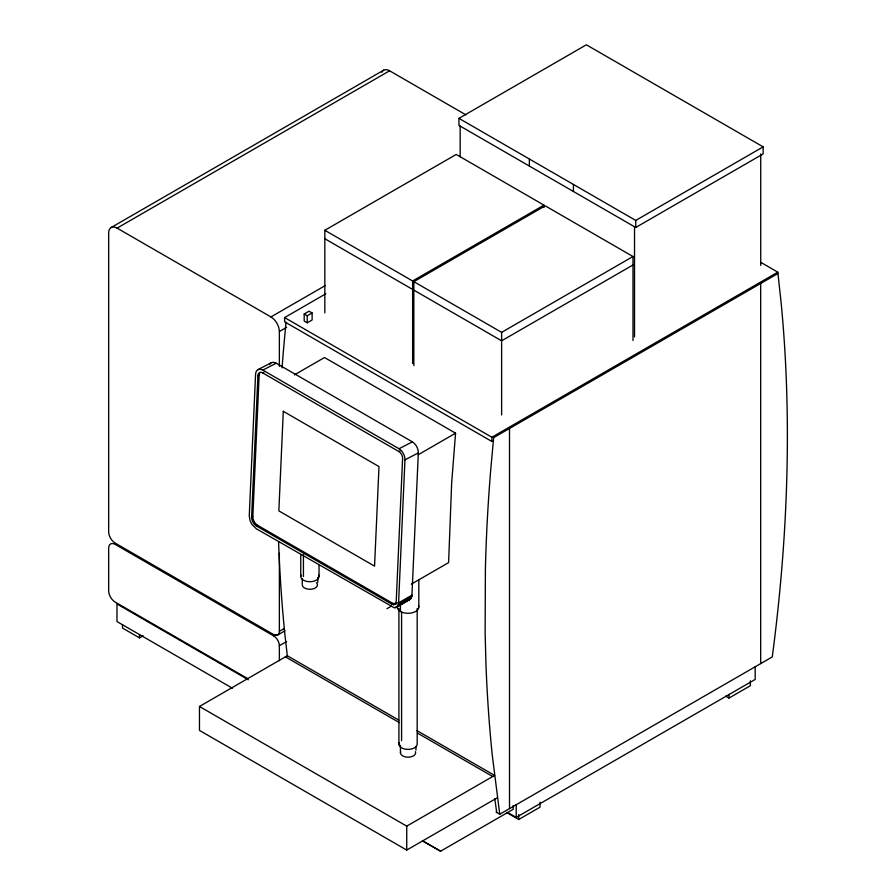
<?xml version="1.0" encoding="UTF-8"?>
<svg xmlns="http://www.w3.org/2000/svg" width="896" height="896" viewBox="0 0 896 896"><rect width="100%" height="100%" fill="white"/><g stroke="black" fill="none" stroke-linecap="round" stroke-linejoin="round"><path stroke-width="1.34" d="M393.904 604.632L396.424 603.434L393.904 604.632L391.675 604.038L256.413 525.952A7.146 4.334 62.7 0 1 251.619 517.059L257.925 375.648A6.384 3.875 62.7 0 1 262.685 372.915L263.894 372.288M396.032 603.714L392.885 603.411L257.622 525.325A7.146 4.334 62.7 0 1 252.84 516.421L259.146 375.021A6.384 3.875 62.7 0 1 260.221 372.31M396.402 607.286L397.947 605.573L398.586 602.874L404.958 459.827A8.893 5.398 62.7 0 0 399 448.75L262.808 370.115A9.722 5.902 62.7 0 0 255.573 374.293L249.267 515.693L250.062 520.654L251.854 524.328L256.29 528.741L394.184 607.746L396.402 607.286L410.413 599.099L411.891 596.12L418.331 452.917A8.893 5.398 62.7 0 0 412.373 441.851L276.181 363.216A9.722 5.902 62.7 0 0 269.606 364.571M285.992 322.291L283.36 351.299A1662.718 959.974 -60 0 0 282.083 367.864M294.403 374.886L324.498 357.515L455.571 433.182L451.662 482.899L448.605 562.621L411.309 584.147M394.811 604.341L396.222 601.418L402.595 458.461A5.555 3.371 62.7 0 0 398.877 451.55L262.685 372.915M410.413 599.099L395.718 607.589M111.126 227.539L383.634 70.202M284.2 628.522L279.362 631.322A8.042 4.637 60 0 1 273.672 634.603L115.192 543.099A9.24 5.342 60 0 1 108.662 531.776L108.662 232.994A11.917 6.877 60 0 1 117.085 228.122L389.592 70.795L465.909 114.856M458.954 118.362L586.365 44.8L763.157 146.866L763.157 153.91L635.746 227.472L458.954 125.395L458.954 118.362L635.746 220.427L763.157 146.866M324.834 312.872L324.834 230.283L456.198 154.448L543.984 205.128L543.984 207.547M117.085 228.122L270.928 316.938L325.427 285.477M493.394 440.597L491.87 441.47L284.603 321.798L284.603 317.576L325.797 293.798M304.192 314.014L309.064 311.203L312.122 312.962L312.122 319.995L307.238 322.806L304.192 321.048L304.192 314.014L307.238 315.773L312.122 312.962M279.362 366.397L279.362 331.542L286.619 327.342M324.834 230.283L412.619 280.974L543.984 205.128M413.84 365.658L413.84 281.669L545.205 205.834L632.99 256.514L632.99 340.502M413.84 281.669L501.626 332.36L632.99 256.514M632.99 264.97L501.626 340.805L413.84 290.125M418.253 454.731L455.571 433.182M122.517 624.758L122.517 628.062L139.507 637.874L143.147 635.779M284.603 317.576L491.87 437.248L777.795 272.171L781.054 301.986A1592.046 919.173 -60 0 1 772.262 656.914L499.755 814.24L496.115 812.146M777.941 273.504L493.662 437.629L490.627 470.971A1662.718 959.974 -60 0 0 485.397 569.15L485.128 632.867L485.957 664.16A1662.718 959.974 -60 0 0 492.318 755.552L499.755 814.24M247.554 678.53L115.192 602.112A9.24 5.342 60 0 1 108.662 590.789L108.662 548.162A9.24 5.342 60 0 1 115.192 544.387L273.672 635.891L276.091 634.491M277.693 634.995L284.962 630.806M279.362 660.722L279.362 645.736L286.619 641.536M497.459 797.698L406.739 850.08L199.472 730.408L199.472 706.474L287.325 655.749L398.843 720.138M386.949 608.698L391.44 606.099M398.586 602.874L411.992 595.134M398.485 603.859L411.891 596.12M398.272 604.766L411.678 597.027M397.947 605.573L411.354 597.834M394.979 607.734L410.939 598.528M199.472 706.474L406.739 826.146L494.603 775.421L417.021 730.632M422.744 841.086L440.619 851.2L513.162 809.312L513.162 805.515M507.73 812.515L516.208 817.41L755.182 679.437L755.182 666.77M506.509 812.459L518.694 819.493L540.042 807.173L540.042 802.245M725.693 696.147L729.019 698.062L750.355 685.742L750.355 680.814M257.835 369.701L271.208 362.79M262.808 370.115L276.181 363.216M257.925 375.648L259.146 375.021M251.619 517.059L252.84 516.421M399 448.75L412.373 441.851M398.877 451.55L400.098 450.923M256.413 525.952L257.622 525.325M404.958 459.827L418.331 452.917M391.675 604.038L392.885 603.411M392.302 604.363L393.523 603.725M392.851 604.542L394.072 603.915M395.808 603.243L397.029 602.616M393.389 604.632L394.61 604.005M395.539 603.691L396.76 603.064M409.136 599.838L407.59 600.006M760.827 262.371L777.795 272.171M324.834 238.739L412.619 289.419M285.421 656.846L399.37 722.624M417.547 733.13L492.699 776.518M248.338 679.806L116.984 603.971L116.984 621.566L232.434 688.218M422.442 840.706L440.619 851.2M494.794 798.694L496.709 812.482M287.325 655.805L285.04 635.88A1662.718 959.974 -60 0 1 278.678 544.488L278.611 541.8M760.726 153.91L760.726 265.451M760.682 283.472L760.682 663.6M729.019 694.366L729.019 698.062M635.746 220.427L635.746 227.472M634.525 226.766L634.525 336.907M573.44 184.453L573.44 191.498M529.357 159.006L529.357 166.04M518.694 814.565L518.694 819.493M516.208 804.742L516.208 817.41M509.51 428.478L509.51 808.606M501.626 332.36L501.626 414.938M491.87 437.248L491.87 441.47M460.174 126.101L460.174 156.778M418.813 579.914L418.813 607.074M417.178 608.474L417.178 744.128A9.139 5.275 0 0 1 406.851 749.358A9.139 5.275 0 0 1 399.213 742.762M415.957 746.446L415.957 750.154M412.619 280.974L412.619 363.552M406.739 826.146L406.739 850.08M401.587 612.203L401.587 740.645M400.422 604.867L400.422 611.475M400.422 745.371L400.422 752.786M398.91 608.474L398.91 744.128M319.032 565.387L319.032 576.453M317.8 577.438L317.8 582.266M307.238 315.773L307.238 322.806M303.43 554.546L303.43 576.576M302.277 578.872L302.277 584.898A7.616 4.402 0 0 0 311.864 589.154A7.616 4.402 0 0 0 316.49 582.702M300.754 554.333L300.754 576.453M279.362 553.235L279.362 631.322M139.507 634.57L139.507 637.874M415.408 751.654A7.616 4.402 0 0 1 408.038 757.187A7.616 4.402 0 0 1 400.68 751.654M418.443 605.461A10.774 6.216 0 0 1 409.45 613.245A10.774 6.216 0 0 1 397.275 607.074M318.718 575.086A9.139 5.275 0 0 1 309.893 581.728A9.139 5.275 0 0 1 301.067 575.086M270.928 316.938A11.917 6.877 60 0 1 279.362 331.542M273.672 635.891A8.042 4.637 60 0 1 279.362 645.736M381.808 72.307A11.917 6.877 60 0 1 389.592 70.795M283.293 411.32L278.846 510.899L374.562 566.149L378.997 466.581L283.293 411.32"/></g></svg>
